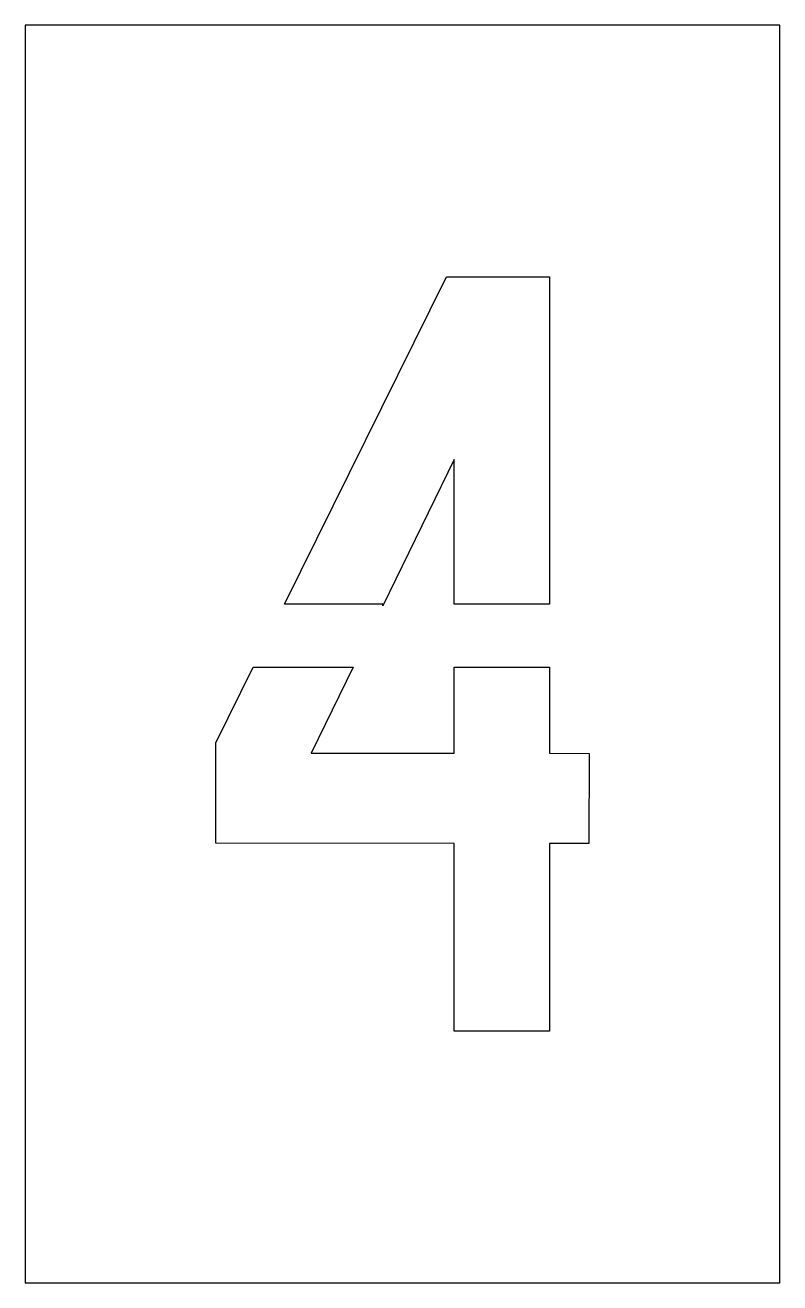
# Model space of a CAD drawing. Extents: x 0 to 6, y 0 to 10.
import ezdxf

# ---------------------------------------------------------------- set-up
doc = ezdxf.new("R2010")
doc.units = 0
doc.layers.add('CUT', color=7, linetype='Continuous')
doc.layers.add('OUTSIDE', color=1, linetype='Continuous')

msp = doc.modelspace()

# ---------------------------------------------------------------- linework, layer by layer
at = {"layer": 'CUT'}
for points in [[(3.4102, 6.547), (2.8436, 5.3818), (2.8436, 5.3969), (2.0611, 5.3969), (3.3489, 8), (4.1688, 7.9993), (4.1688, 5.3969), (3.4105, 5.3969), (3.4105, 6.5462)], [(1.5159, 3.4951), (1.5159, 4.295), (1.8127, 4.8949), (2.6069, 4.8949), (2.2747, 4.2118), (3.4105, 4.2127), (3.4105, 4.8949), (4.1688, 4.8949), (4.1688, 4.2112), (4.4841, 4.2094), (4.4821, 3.4945), (4.1691, 3.4945), (4.1688, 2.0007), (3.411, 2), (3.4105, 3.4936)]]:
    msp.add_lwpolyline(points, close=True, dxfattribs=at)
at = {"layer": 'OUTSIDE'}
msp.add_lwpolyline([(0, 0), (6, 0), (6, 10), (0, 10)], close=True, dxfattribs=at)

doc.saveas('drawing.dxf')
